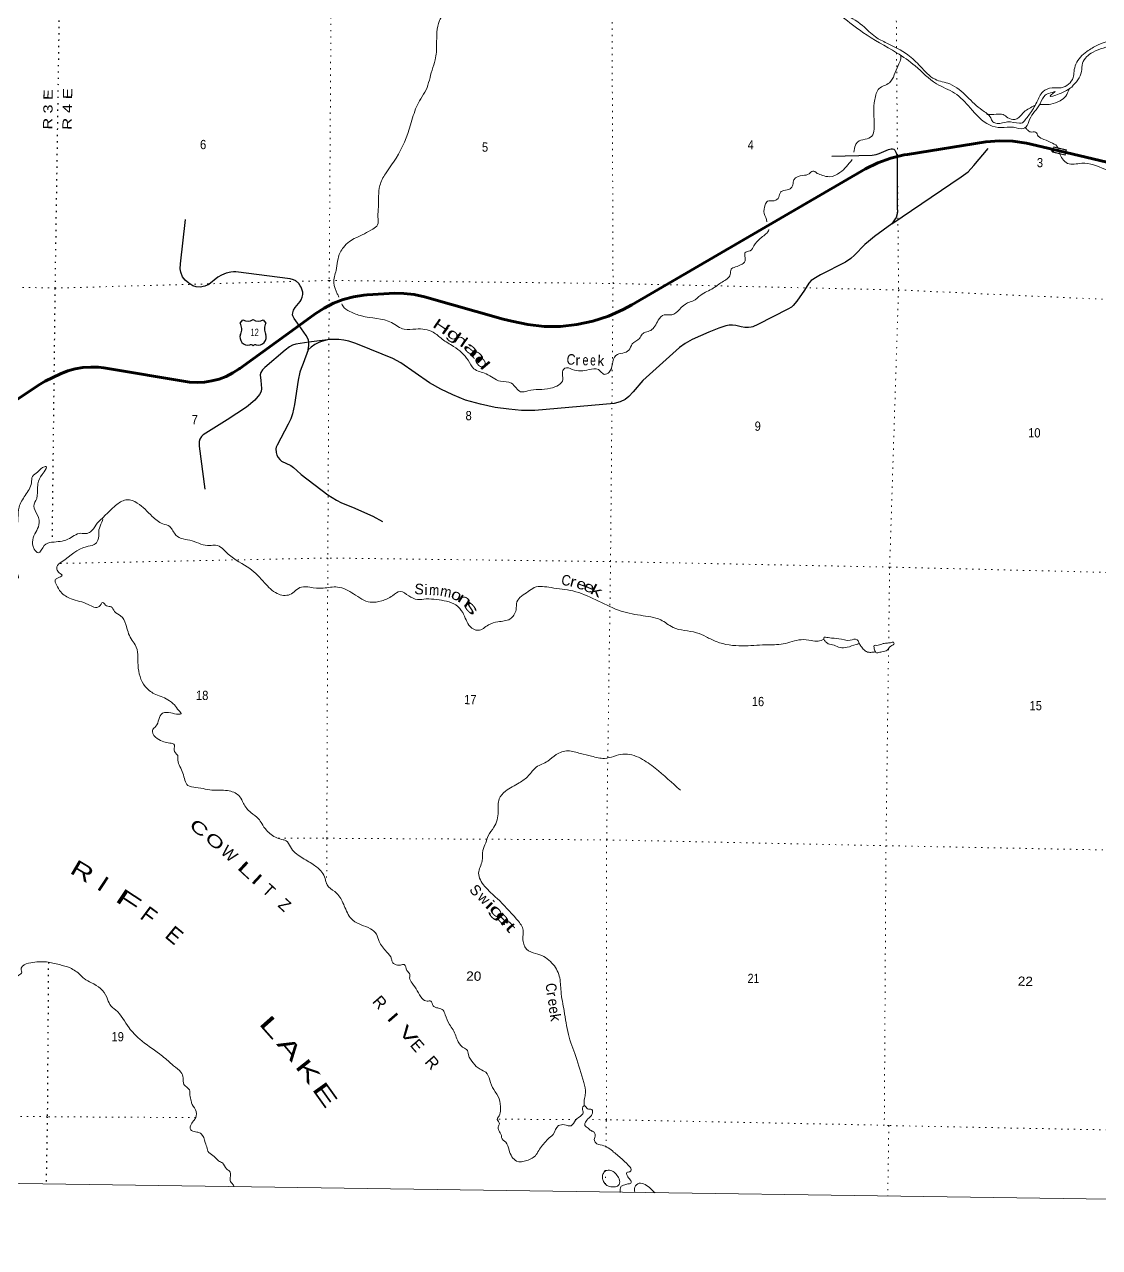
# Model space of a CAD drawing. Header units: feet. Extents: x -518066 to -250644, y -364975 to -177792.
# Drawn here: x -345548 to -325216, y -364975 to -341845 of the extents above; entities that cross this region are included whole.
import ezdxf
from ezdxf.enums import TextEntityAlignment as Align

# ---------------------------------------------------------------- set-up
doc = ezdxf.new("R2010")
doc.units = ezdxf.units.FT
doc.header["$LTSCALE"] = 80
doc.header["$PDMODE"] = 32
doc.header["$PDSIZE"] = 40
doc.linetypes.add('DOTTED', pattern=[1.5, 0.3, -1.2])
for name, color, linetype, lineweight in [('16', 7, 'Continuous', 25), ('20', 7, 'Continuous', 70), ('29', 7, 'Continuous', 25), ('39', 7, 'Continuous', 13), ('4', 7, 'Continuous', 25), ('41', 7, 'Continuous', 13), ('55', 7, 'Continuous', 13), ('57', 7, 'Continuous', 13), ('6', 7, 'DOTTED', 25), ('7', 7, 'DOTTED', 13)]:
    doc.layers.add(name, color=color, linetype=linetype, lineweight=lineweight)

msp = doc.modelspace()

# ---------------------------------------------------------------- linework, layer by layer
at = {"layer": '16'}
for p, q in [((-341467.48, -347491.49), (-341416.17, -347432.73)), ((-341224.41, -347426.76), (-341224.69, -347426.96)), ((-341032.32, -347432.64), (-340980.93, -347491.49))]:
    msp.add_line(p, q, dxfattribs=at)
for centre, radius, start, end in [((-341660.46, -347602.12), 222.05, 332.97043, 29.75871), ((-341325.09, -347275.07), 182.07, 239.97227, 303.45418), ((-341123.31, -347275.57), 181.52, 236.33975, 300.08743), ((-341123.32, -347275.07), 182.07, 236.54582, 236.59441), ((-340787.96, -347602.12), 222.05, 150.24129, 207.02957), ((-341321.27, -347757.02), 151.42, 159.09177, 283.81923), ((-341127.15, -347757.02), 151.42, 256.18077, 20.90823)]:
    msp.add_arc(centre, radius, start, end, dxfattribs=at)
for centre, major_axis, start_param, end_param in [((-341265.93, -347955.84), (-19.56, 51.67), 4.95877769, 6.28318531), ((-341182.48, -347955.84), (19.56, 51.67), 0, 1.32637542)]:
    msp.add_ellipse(centre, major_axis=major_axis, ratio=0.929097, start_param=start_param, end_param=end_param, dxfattribs=at)
at = {"layer": '20'}
for points in [[(-329038.31, -344343.93), (-328908.52, -344312.73), (-328847.95, -344302.27), (-327365.3, -344062.93), (-327109.89, -344045.18), (-326854.03, -344054.24), (-326600.52, -344089.99), (-326406.59, -344136.05), (-325849.23, -344268.69), (-324706.89, -344540.55), (-324343.19, -344618.93), (-324054.41, -344653.46), (-324049.81, -344653.98), (-323009.05, -344704.32), (-322848.47, -344723.27), (-322690.75, -344758.9), (-322607.04, -344785.07), (-321874.98, -345033.63)], [(-340352.39, -347536.53), (-340049.66, -347316.48), (-339882, -347207.82), (-339703.9, -347117.27), (-339517.31, -347045.85), (-339324.27, -346994.31), (-339126.91, -346963.24), (-339067.33, -346957.98), (-338541.28, -346928.86), (-338373.28, -346930.84), (-338175.65, -346952.35), (-337981.35, -346994.41), (-336496.28, -347415.96), (-336329.14, -347457.44), (-336026.6, -347521.68), (-335719.01, -347553.94), (-335409.73, -347553.88), (-335102.15, -347521.49), (-334799.64, -347457.12), (-334505.51, -347361.49), (-334223, -347235.63), (-334060.78, -347146.43), (-329643.07, -344573.04), (-329407.77, -344460.74), (-329162.02, -344373.66), (-329038.31, -344343.93)], [(-347191.8, -350073.84), (-346030.78, -349165.26), (-345280.98, -348666.16), (-345155.28, -348593.11), (-344864.72, -348453.17), (-344728.12, -348398.36), (-344586.54, -348358.14), (-344441.53, -348332.94), (-344294.69, -348323.03), (-344147.61, -348328.52), (-344044.72, -348341.62), (-342426.3, -348607.22), (-342284.26, -348615.29), (-342142.16, -348608.48), (-342001.54, -348586.85), (-341863.96, -348550.64), (-341730.92, -348500.24), (-341603.87, -348436.22), (-341484.21, -348359.26), (-341472.17, -348350.5), (-340352.39, -347536.53)]]:
    msp.add_lwpolyline(points, dxfattribs=at)
at = {"layer": '29'}
for points in [[(-330275.8, -344336.68), (-329515.79, -344316.83), (-329442.39, -344304.59), (-329381.22, -344284.2), (-329209.95, -344206.68), (-329155.91, -344194.45), (-329131.45, -344194.45), (-329108.01, -344202.6), (-329088.63, -344223), (-329067.23, -344259.72), (-329042.42, -344321.98), (-329038.31, -344343.93)], [(-329143.68, -345616.21), (-327833.69, -344726.84), (-327703.2, -344628.93), (-327593.1, -344514.7), (-327323.96, -344188.32)], [(-329034.98, -345352.87), (-329035.7, -345288.04), (-329038.31, -344343.93)], [(-340352.39, -347536.53), (-340449.43, -347407.18), (-340470.84, -347358.22), (-340476.96, -347335.78), (-340473.9, -347297.03), (-340456.57, -347250.11), (-340424.97, -347195.03), (-340335.25, -347084.88), (-340311.81, -347050.2), (-340295.5, -347003.29), (-340283.26, -346950.25), (-340285.3, -346905.37), (-340313.85, -346815.62), (-340332.2, -346785.02), (-340359.72, -346746.27), (-340417.83, -346695.27), (-340458.61, -346672.83), (-340522.83, -346656.51), (-341550.44, -346525.96), (-341597.35, -346525.97), (-341642.2, -346528.01), (-341729.87, -346550.44), (-341821.63, -346585.12), (-341892.98, -346623.88), (-342060.17, -346762.59), (-342135.62, -346795.23), (-342227.36, -346811.54), (-342300.77, -346807.47), (-342361.93, -346787.06), (-342441.45, -346740.15), (-342508.73, -346680.99), (-342557.67, -346619.8), (-342590.29, -346530.04), (-342600.49, -346464.77), (-342598.44, -346375.01), (-342504.65, -345530.52)], [(-329034.98, -345352.87), (-329042.75, -345428.54), (-329062.12, -345493.82), (-329091.69, -345540.73), (-329143.68, -345616.21)], [(-329143.68, -345616.21), (-329470.92, -345856.9), (-329584.09, -345946.64), (-329654.42, -346007.84), (-329850.15, -346207.75), (-329918.47, -346268.94), (-330021.42, -346338.3), (-330490.37, -346579), (-330589.26, -346634.07), (-330638.2, -346666.71), (-330669.79, -346689.15), (-330714.67, -346738.1), (-330796.2, -346868.66), (-330938.93, -347076.72), (-331012.33, -347162.4), (-331042.93, -347192.98), (-331110.19, -347231.75), (-331681.09, -347521.41), (-331769.8, -347560.16), (-331802.42, -347570.36), (-331852.35, -347574.44), (-331924.75, -347574.44), (-331991, -347562.2), (-332096.02, -347537.73), (-332158.19, -347529.57), (-332218.35, -347531.61), (-332284.6, -347545.89), (-332415.09, -347586.68), (-332606.75, -347664.2)], [(-340169.07, -347853.9), (-340174.18, -347817.19), (-340186.41, -347784.55), (-340219.03, -347729.48), (-340352.39, -347536.53)], [(-340169.07, -347853.9), (-340414.78, -347890.63), (-340475.95, -347906.94), (-340537.12, -347939.59), (-340618.67, -348004.86), (-341001.99, -348331.24), (-341046.84, -348376.11), (-341079.47, -348429.15), (-341089.66, -348469.94), (-341079.47, -348576.02), (-341063.15, -348731.05), (-341069.27, -348786.12), (-341099.85, -348845.28), (-341193.64, -348947.27), (-341348.6, -349081.9), (-341715.6, -349322.6), (-342168.24, -349608.18), (-342197.81, -349636.74), (-342233.49, -349685.7), (-342246.74, -349732.61), (-342241.64, -349820.33), (-342137.24, -350633.18)], [(-339819.73, -347809.88), (-339950.91, -347849.82), (-340008, -347872.26), (-340056.93, -347898.78), (-340124.22, -347945.7), (-340185.39, -348000.77)], [(-340185.39, -348000.77), (-340168.06, -347915.1), (-340169.07, -347853.9)], [(-338581.79, -348163.96), (-339218.94, -347902.86), (-339302.54, -347870.22), (-339410.6, -347835.54), (-339510.51, -347813.11), (-339602.26, -347802.91), (-339779.64, -347802.91), (-339819.73, -347809.88), (-340169.07, -347853.9)], [(-332606.75, -347664.2), (-332921.78, -347804.95), (-333050.23, -347878.38), (-333158.29, -347951.82), (-333851.52, -348580.09), (-334039.1, -348792.24), (-334116.58, -348881.98), (-334185.9, -348939.1), (-334283.77, -348983.98), (-334397.95, -349012.54), (-335898.58, -349143.09), (-336145.29, -349143.08), (-336387.92, -349118.61), (-336646.86, -349085.97), (-336926.19, -349028.86), (-337207.56, -348947.26), (-337448.15, -348849.35), (-337672.43, -348743.27), (-337888.56, -348620.89), (-338426.83, -348245.56), (-338581.79, -348163.96)], [(-340185.39, -348000.77), (-340276.13, -348253.71), (-340315.89, -348351.62), (-340337.3, -348420.98), (-340369.92, -348571.92), (-340443.32, -349032.93), (-340480.02, -349208.36), (-340512.65, -349300.15), (-340561.58, -349404.18), (-340769.54, -349799.92), (-340784.84, -349836.64), (-340792.99, -349873.35), (-340785.86, -349938.62), (-340774.64, -349989.63), (-340752.22, -350036.54), (-340719.59, -350075.3), (-340683.91, -350101.81), (-340512.64, -350187.49), (-340459.63, -350224.21), (-340398.46, -350281.32), (-340312.83, -350358.83)], [(-340312.83, -350358.83), (-339807.18, -350742.34), (-339645.09, -350842.29), (-339554.36, -350889.21), (-339342.31, -350974.88), (-338959, -351142.15), (-338779.57, -351244.14)]]:
    msp.add_lwpolyline(points, dxfattribs=at)
at = {"layer": '39'}
for points in [[(-326671.13, -343706.62), (-326731.47, -343709.78), (-326956.27, -343688.42), (-327153.65, -343717.76), (-327233.6, -343686.43), (-327274.73, -343611.38), (-327437.42, -343464.16), (-327719.21, -343212.59), (-328049.37, -342970.39), (-328327.47, -342881.86), (-328605.32, -342636.39), (-328841.38, -342419.7), (-329240.15, -342196.62), (-329455.55, -342080.83), (-329697.67, -341866.06), (-330080.05, -341621.09), (-330586.02, -341305.92), (-331109.54, -340952.27), (-331386.99, -340678.64), (-331571.43, -340366.1), (-331699.51, -339907.49), (-331734.63, -339414.01), (-331669.91, -338966.24), (-331520.01, -338604.2), (-331427.26, -338303.72), (-331475.53, -338166.2), (-331790.11, -337958.43), (-332286.38, -337667.54), (-332762.35, -337501.71), (-333477.84, -337360.59), (-333556.61, -337387.62), (-333815.56, -337224.92), (-334055.83, -336881.39), (-334180.62, -336613.99), (-334461.75, -336457), (-334864.03, -336338.51), (-335687.37, -336149.55), (-336053.77, -336051.7), (-336184.31, -335904.94), (-336322.21, -335570.94), (-336350.71, -335455.84), (-336240.77, -335217.98), (-336420.47, -334855.21), (-336682.58, -334772.95), (-336892.54, -334838.33), (-337140.17, -334866.95), (-337369.12, -334714.74), (-337714.68, -334426.04), (-337734.03, -334373.44), (-337753.37, -334320.85), (-337850.48, -334224.87), (-337898.66, -334081.32), (-337822.57, -333541.15), (-337865.01, -332997.25), (-338167.78, -332666.91), (-338458.1, -332590.28), (-338722.41, -332660.91), (-338782.33, -332774.74), (-338854.88, -332928.63), (-338901.08, -333066.8), (-338825.24, -333104.11), (-338761.95, -333175.45), (-338761.33, -333272.04), (-338864.65, -333328.9), (-339020.5, -333405.13), (-339256.49, -333323.24), (-339583.21, -333121.33), (-339874.4, -332825.37), (-339886.53, -332811.12)], [(-339966.06, -332833.94), (-339799.65, -333077.96), (-339258.11, -333435.9), (-338989.94, -333516.24), (-338783.39, -333408.55), (-338521.95, -333257.39), (-338455.85, -333133.59), (-338435.72, -332991.02), (-338311.47, -332876.11), (-338119.91, -332832.6), (-337968.78, -332945.45), (-337876.57, -333242.57), (-337973.8, -333854.87), (-337993.97, -334140.3), (-337874.83, -334381.47), (-337619.43, -334650.76), (-337193.37, -334932.58), (-336947.01, -334992.48), (-336595.9, -334894.93), (-336372.92, -335043.03), (-336327.58, -335244.9), (-336460.32, -335530.72), (-336377.29, -335767.34), (-336136.93, -336104.83), (-335885.45, -336227.18), (-335576.6, -336273.89), (-334903.77, -336446.59), (-334626.76, -336470.72), (-334283.91, -336668.84), (-334182.99, -336778.95), (-334060.95, -337098.63), (-333795.44, -337364.05), (-333451.76, -337503.82), (-333084.32, -337529.25), (-332345.46, -337723.03), (-331962.22, -337907.65), (-331629.62, -338119.7), (-331536.97, -338245.8), (-331597.67, -338413.94), (-331792.84, -338988.61), (-331841.92, -339327.95), (-331785.98, -340051.12), (-331657.59, -340487.6), (-331505.37, -340664.85), (-331204.85, -341011.26), (-330960.34, -341199.91), (-330553.54, -341423.1), (-330085.25, -341703.51), (-329689.5, -341996.97), (-329053.86, -342380.41), (-328703.7, -342628.94), (-328298.54, -342966.79), (-327957.38, -343142.75), (-327659.95, -343424.73), (-327296.76, -343745.88), (-327080.4, -343795.28), (-326843.14, -343788.65), (-326654.55, -343811.5), (-326609.96, -343785.98), (-326537.52, -343640.14), (-326340.34, -343345.19), (-326241.49, -343179.61), (-326142.43, -343138.79), (-326053.66, -343115.92), (-326108.5, -343155.37), (-326147.25, -343195.06), (-325981.93, -343159.21), (-325742.91, -343029.86)], [(-336957.92, -340932.19), (-337249.62, -341090.96), (-337522.91, -341507.55), (-337629.57, -341656.92), (-337697.55, -341772.64), (-337752.25, -342222.57), (-337778.51, -342511.94), (-337839.64, -342710.26), (-337953.47, -343078.85), (-338052.4, -343250.47), (-338132.94, -343400.22), (-338244.38, -343742.68), (-338520.73, -344372.52), (-338719.92, -344667.44), (-338825.64, -344891.27), (-338853.54, -345295.31), (-338862.29, -345484.33), (-338870.51, -345637.13), (-338958.04, -345714.34), (-339277.96, -345878.74), (-339401.58, -345949.39), (-339513.71, -346060.45), (-339577.42, -346158.13), (-339654.61, -346495.05), (-339696.17, -346729.88), (-339630.82, -346938.07), (-339602.93, -347000.47)], [(-324177.75, -341850.09), (-324659.65, -342053.52), (-325255.21, -342238.09), (-325453.87, -342355.95), (-325664.33, -342596.38), (-325698.45, -342732.71), (-325716.23, -342851.17), (-325940.04, -343041.1), (-326112.94, -343044.64), (-326284.78, -343114.6), (-326404.24, -343316.1), (-326538.12, -343541.54), (-326671.13, -343706.62)], [(-325742.91, -343029.86), (-325557.82, -342736.75), (-325535.41, -342576.1), (-325339.5, -342369.67), (-324953.62, -342230.37), (-324468.61, -342046.22), (-324287.39, -342022.68), (-324129.26, -341953.3)], [(-329860.35, -344260.11), (-329830.61, -344125.79), (-329793.6, -344067.98), (-329650.15, -344015.72), (-329522.69, -343957.2), (-329480.59, -343825), (-329486.19, -343515.05), (-329466.54, -343265.83), (-329385.16, -343057.74), (-329190.64, -342947.87), (-329098.08, -342800.31), (-329025.12, -342618.26), (-328977.37, -342512.3), (-328976.57, -342436.11)], [(-325792.03, -343066.56), (-325855.88, -343199.27), (-325963.68, -343288.26), (-326135.44, -343352.18), (-326274.24, -343360.23), (-326346.75, -343357.53)], [(-326443.74, -343379.65), (-326642.03, -343499.79), (-326742, -343602.98), (-326820.94, -343642.08), (-326953.1, -343607.98), (-327040.68, -343548.36), (-327171.24, -343542.45), (-327345.59, -343546.41)], [(-326004.42, -344173.27), (-326004.52, -344173.01), (-326105.85, -344091.06), (-326267.6, -344018.3), (-326375.25, -343956.38), (-326424.44, -343883.23), (-326518.83, -343877.84), (-326578.59, -343840.76), (-326616.7, -343794.34)], [(-320465.01, -345761.61), (-320724.98, -345736.25), (-320843.07, -345702.35), (-321319.77, -345447.97), (-321464.79, -345329.17), (-321740.57, -345178.72), (-321962.22, -345095.6), (-322219.9, -345034.64), (-322351.27, -345058.81), (-322543.94, -345039.93), (-323023.15, -344819.72), (-323207.5, -344780.84), (-323579.42, -344787.54), (-323883.01, -344795.23), (-324204.97, -344749.69), (-324423.8, -344686.74), (-324612.6, -344655.91), (-324771.37, -344655.63), (-324899.89, -344647.74), (-325329.09, -344500.89), (-325553.91, -344470.91), (-325821.92, -344473.45), (-325919.17, -344387.53), (-326004.42, -344173.27)], [(-330553.82, -344662.65), (-330457.86, -344698.24), (-330321.56, -344724.36), (-330125.49, -344646.71), (-329897.12, -344401.86)], [(-331505.3, -345575.8), (-331505.51, -345574.49), (-331555.59, -345422.86), (-331541.14, -345256.06), (-331495.95, -345188.3), (-331367.17, -345178.09), (-331281.82, -345112.92), (-331246.22, -345012.83), (-331185.53, -344985.53), (-331068.52, -344955.03), (-331017.13, -344875.28), (-330995.68, -344781.02), (-330829.72, -344700.92), (-330708.66, -344668.46), (-330639.59, -344617.15), (-330553.82, -344662.65)], [(-339545.47, -347129.01), (-339527.62, -347168.95), (-339392.45, -347273.52), (-339172.56, -347357.18), (-338603.59, -347484.12), (-338364.22, -347610.31), (-338145.07, -347605.43), (-337816.33, -347666.52), (-337648.97, -347794.73), (-337434.28, -347933.62), (-337275.67, -348051.9), (-337159.53, -348192.92), (-337048.42, -348355.71), (-336818.66, -348451.58), (-336547.34, -348592.33), (-336336.87, -348631.59), (-336164.3, -348791.03), (-336027.4, -348774.9), (-335817.98, -348747.74), (-335598.58, -348724.75), (-335365.04, -348557.09), (-335371.03, -348414.14), (-335325.78, -348342.36), (-335189.49, -348368.47), (-334869.99, -348373.09), (-334693.1, -348371.62), (-334581.84, -348461.76), (-334486.76, -348418.87), (-334428.3, -348266.79), (-334361.69, -348106.78), (-334234.37, -348058.31), (-334117.05, -348005.68), (-334053.05, -347887.89), (-333918.9, -347783.18), (-333863.43, -347699.47), (-333800.62, -347664.16), (-333703.67, -347631.35), (-333562.25, -347440.23), (-333448.22, -347337.25), (-333303.51, -347337.32), (-333161.32, -347232.73), (-333006.84, -347112.22), (-332903.78, -347073.47), (-332757.48, -346962.9), (-332522.48, -346833.49), (-332354, -346717.21), (-332199.17, -346572.56), (-332183.69, -346474.19), (-332100.67, -346431.12), (-331991.49, -346386.42), (-331928.51, -346339.04), (-331922.84, -346224.43), (-331921.98, -346164.07), (-331824.92, -346123.22), (-331751.25, -346031.73), (-331632.65, -345890.58), (-331477.83, -345745.93), (-331467.39, -345720.02)], [(-347234.21, -352868.67), (-347029.39, -352698.63), (-346901.32, -352597.86), (-346655.61, -352422.33), (-346610.24, -352342.5), (-346653.64, -352285.53), (-346685.97, -352017.45), (-346706.47, -351765.63), (-346699.03, -351667.14), (-346694.67, -351643.06), (-346645.58, -351724.26), (-346532.1, -351939.18), (-346344.23, -352153.17), (-345990.59, -352299.13), (-345729.56, -352316.99), (-345663.05, -352303.86), (-345666.61, -352271.62), (-345738.99, -352133.74), (-345836.92, -351955.26), (-345851.57, -351715.6), (-345844.08, -351474.25), (-345740.51, -351399.29), (-345671.07, -351182.98), (-345649.96, -350972.01), (-345532.24, -350752.37), (-345416.22, -350510.58), (-345396.46, -350394.16), (-345298.77, -350309.05), (-345168.69, -350208.31), (-345140.53, -350206.7), (-345178.08, -350302.74), (-345279.12, -350480.36), (-345300.83, -350592.73), (-345315.97, -350807.81), (-345370.3, -350951.9), (-345300.44, -351125.96), (-345272.93, -351309.46), (-345335.18, -351445.39), (-345391.51, -351589.45), (-345361.87, -351764.93), (-345284.54, -351838.49), (-345172, -351699.26), (-345026.4, -351636.98), (-344728.14, -351580.92), (-344481.31, -351467.78), (-344380.9, -351473.26), (-344297.99, -351438.23), (-344197.77, -351316.94), (-344134.32, -351237.37), (-344069.27, -351185.99), (-344101, -351296.2), (-344143.12, -351430.41), (-344157.6, -351599.22), (-344231.13, -351680.66), (-344378.42, -351720.79), (-344840.76, -352005.87), (-344936.62, -352103.08), (-344927.47, -352165.59), (-344870.12, -352230.81), (-344836.39, -352261.47), (-344868.95, -352289.17), (-344923.6, -352316.55), (-344964.26, -352348.16), (-344943.48, -352441.02), (-344859.01, -352577.06), (-344665.94, -352708.62), (-344505.82, -352755.2), (-344341.83, -352811.9), (-344135.41, -352853.11), (-344065.99, -352777.65), (-343994.54, -352841.06), (-343906.33, -352856.42), (-343845.31, -352945.84), (-343729.89, -353025.98), (-343631.78, -353192.39), (-343531.16, -353463.47), (-343452.4, -353577.29), (-343399.68, -353964.38), (-343264.7, -354362.73), (-343093.86, -354502.02), (-342836.2, -354614.4), (-342713.03, -354714.77), (-342624.14, -354822.7), (-342586.82, -354883.6), (-342631.12, -354889), (-342781.51, -354864.69), (-342936.38, -354872.52), (-343006.34, -354986.2), (-343060.47, -355116.21), (-343119.66, -355179.74), (-343128.25, -355217.85), (-343037.67, -355347.93), (-342913.95, -355410.09), (-342795.71, -355433.93), (-342719.67, -355457.16), (-342715.11, -355559.84), (-342648.35, -355669.46)], [(-343802.16, -350920.23), (-343607.95, -350832.48), (-343413.91, -350895.65), (-343132.12, -351147.22), (-342933.14, -351286.92), (-342801.24, -351339.12), (-342683.01, -351503.82), (-342379.05, -351610.83), (-342042.68, -351700.2), (-341931.98, -351689.72), (-341697.27, -351860.12), (-341283.18, -352135.73), (-341005.67, -352405.34), (-340767.39, -352607.99), (-340528.47, -352625.52), (-340311.38, -352483.78), (-340148.65, -352488.15), (-339897.64, -352503.84), (-339626.02, -352483.62), (-339322.41, -352614.77), (-339007.08, -352770.24), (-338791.67, -352745.18), (-338585.26, -352647.55), (-338441.41, -352567.13), (-338279.83, -352651.97), (-338113.97, -352718.75), (-337951.03, -352709.03), (-337754.25, -352721.93), (-337389.92, -352823.78), (-337259.32, -352966.52), (-337116.41, -353232.17), (-336970.71, -353302.69), (-336770.24, -353198.94), (-336592.55, -353141.14), (-336364.67, -353088.1), (-336251.67, -352916.68), (-336233.4, -352764.02), (-336023.59, -352569.86), (-335905.95, -352495.1), (-335588.4, -352495.66), (-335175.27, -352557.97), (-334312.22, -352920.55), (-333899.6, -353019.07), (-333514.94, -353105.11), (-333281.83, -353247.32), (-332837.1, -353348.31), (-332657.29, -353423.35), (-332459.65, -353516.75), (-331972.4, -353596.22), (-331535.98, -353576.37), (-331198.07, -353559.12), (-330859.27, -353479.5), (-330668.55, -353494.33), (-330536.1, -353508.31), (-330483.63, -353492.97), (-330431.06, -353471.6)], [(-343802.16, -350920.23), (-343904.51, -351013.62), (-343992.52, -351101.63), (-344046.3, -351153.79), (-344069.12, -351181.49)], [(-330431.06, -353471.6), (-330432.7, -353445.42), (-330346.2, -353440.63), (-330145.52, -353461.64), (-329930.86, -353488.89), (-329798.15, -353484.77), (-329768.9, -353547.57), (-329817.47, -353571.01), (-329989.06, -353622.86), (-330123.77, -353626.95), (-330237.74, -353585.06), (-330347.85, -353555.3), (-330397.57, -353518.36), (-330431.06, -353471.6)], [(-329766.8, -353546.66), (-329727.45, -353600.48), (-329670.22, -353673.74), (-329604.46, -353712.92), (-329542.25, -353719.86), (-329455.67, -353709.04)], [(-329455.67, -353709.04), (-329480.64, -353628.19), (-329478.08, -353590), (-329429.8, -353586.67), (-329330.96, -353561.94), (-329244.27, -353543.07), (-329167.79, -353536.13), (-329115.43, -353528.83), (-329099.64, -353549.18), (-329164.73, -353602.57), (-329232.13, -353678.06), (-329331.06, -353708.83), (-329407.68, -353725.83), (-329435.84, -353727.43), (-329455.67, -353709.04)], [(-342648.35, -355669.46), (-342647.58, -355756), (-342550.66, -356004.89), (-342455.49, -356235.65), (-342305.31, -356274.04), (-341958.37, -356327.34), (-341675.15, -356339.48), (-341475.74, -356449.01), (-341405.19, -356574.78), (-341267.01, -356749.82), (-341119.96, -356866.64), (-341058.97, -356958.06), (-340972.31, -357082.06), (-340773.42, -357227.79), (-340655.36, -357263.7), (-340599.32, -357280.61), (-340518.61, -357398.48), (-340312.37, -357592.61), (-340085.26, -357732.72), (-339926.5, -357873.85), (-339861.92, -357995.51), (-339825.45, -358114.76), (-339678.57, -358243.64), (-339601.3, -358321.22), (-339485.92, -358544.23), (-339338.65, -358785.8), (-339177.09, -358872.64), (-339005.29, -358945.55), (-338892.23, -359049.8), (-338839.94, -359187.38), (-338698.03, -359382.6), (-338605.52, -359518.75), (-338590.34, -359581.35), (-338540.63, -359618.28), (-338438.35, -359633.84), (-338363.82, -359622.85), (-338315.21, -359736.23), (-338258.03, -359813.52), (-338262.92, -359873.81), (-338214.09, -359973.11), (-338117.77, -360123.4), (-338027.36, -360265.56), (-337929.59, -360315.26), (-337861.24, -360314.24), (-337820.28, -360401.35), (-337730.46, -360444.9), (-337630.57, -360486.59), (-337591.59, -360571.66), (-337509.83, -360755.95), (-337440.94, -360857.55), (-337343.7, -361084.32), (-337224.87, -361206.76), (-337186.98, -361227.43), (-337150.24, -361328.57), (-337062.01, -361482.77), (-336931.1, -361603.38), (-336823.39, -361661.27), (-336747.13, -361809.26), (-336671.34, -361989.44), (-336569.27, -362159.93), (-336546.07, -362363.49), (-336567.89, -362483.91), (-336605.05, -362551.78), (-336564.03, -362634.87), (-336588.98, -362692.87), (-336577.91, -362761.44), (-336529, -362854.7), (-336525.59, -362897.01), (-336446.42, -362982.66), (-336382.25, -363132.49), (-336240.52, -363339.77), (-336045.43, -363330.52), (-335868.96, -363218.38), (-335807.18, -363114.64), (-335731.41, -363017.14), (-335645.6, -362919.78), (-335551.95, -362836.62), (-335445.04, -362669.15), (-335334.29, -362654.65), (-335209.93, -362672.54), (-335128.05, -362569.09), (-335008.02, -362468.21), (-334979.26, -362424.36), (-334988.78, -362388), (-334973.47, -362301.7), (-334949.3, -362298.02), (-334897.84, -362353.09), (-334819.64, -362366.3), (-334816.98, -362460.91), (-334855.85, -362508.64), (-334927.31, -362586.08), (-334948.56, -362666.26), (-334889, -362717.42), (-334831.39, -362764.53), (-334775.53, -362793.51), (-334756.24, -362850.13), (-334775.48, -362930.34)], [(-333143.16, -356327.91), (-333619.53, -355910.55), (-333898.23, -355723.42), (-334228.72, -355644.19), (-334577.56, -355723.67), (-334822.19, -355683.91), (-335032.49, -355632.58), (-335266.9, -355580.91), (-335493.06, -355654.1), (-335649.57, -355776.59), (-335868.27, -355890.14), (-336015.29, -356051), (-336190.09, -356187.31), (-336449.61, -356344.54), (-336570.3, -356491.69), (-336587.86, -356734.91), (-336668.44, -357027.52), (-336779.29, -357188.9), (-336823.36, -357319.05), (-336879.78, -357469.15), (-336892.6, -357662.13), (-336958.25, -357894.59), (-336845.22, -358141.71), (-336607.41, -358376.54), (-336243.13, -358762.1), (-336123.19, -358946.94), (-336116.6, -359188.49), (-336014.6, -359363.01), (-335836.59, -359423.93), (-335571.74, -359594.76), (-335432.59, -359842.26), (-335400.58, -360132.47), (-335341.56, -360501.54), (-335261.48, -360943.36), (-335120.74, -361359.9), (-334971.08, -361855.04), (-334939.81, -362056.7), (-334955.29, -362155.07), (-334964.89, -362298.49)], [(-347345.99, -360267.15), (-347242.25, -360106.3), (-347185.15, -360048.77), (-347046.56, -360054.8), (-346688.93, -359923.14), (-346539.85, -359899.13), (-346462, -359936.47), (-346395.4, -359917.32), (-346253.04, -359800.65), (-346113.93, -359770.47), (-345961.27, -359776.7), (-345863.67, -359838.47), (-345786.08, -359893.92), (-345753.79, -359884.33), (-345652.45, -359825.43), (-345597.36, -359767.87), (-345610.76, -359721.4), (-345589.8, -359661.34), (-345423.95, -359589.28), (-345132.3, -359573.37), (-344883.82, -359625.25), (-344683.74, -359688.51), (-344490.71, -359822.09), (-344419.32, -359889.52), (-344277.72, -359966.01), (-343990.22, -360239.79), (-343929.95, -360381.51), (-343822.85, -360481.66), (-343568.43, -360819.35), (-343368.51, -361033.51), (-342990.67, -361314.63), (-342778.18, -361492.76), (-342730.56, -361535.7), (-342587.64, -361660.51), (-342546.97, -361767.74), (-342532.63, -361888.68), (-342427.63, -361994.82), (-342418.97, -362091.53), (-342392.49, -362206.61), (-342386.89, -362236.87), (-342314.42, -362368.71), (-342308.52, -362517.69), (-342349.6, -362579.47), (-342407.22, -362673.21), (-342408.18, -362739.6), (-342360.44, -362774.5), (-342266.29, -362795.98), (-342208.39, -362822.97), (-342128.37, -362989.12), (-342093.79, -363100.29), (-342080.5, -363154.81), (-341983.17, -363234.69), (-341905.87, -363310.26), (-341840.19, -363355.47), (-341804.28, -363374.1), (-341727.5, -363485.88), (-341667.88, -363533.02), (-341651.13, -363625.82), (-341656.36, -363710.25), (-341615.05, -363773.23), (-341581.39, -363824.42)], [(-334775.48, -362930.34), (-334744.29, -362997.19), (-334624.3, -363039.16), (-334405.08, -363169.1), (-334232.31, -363314.45), (-334095.62, -363453.25), (-334072.14, -363497.86), (-334098.9, -363541.74), (-334155.4, -363557.02), (-334150.15, -363611.43), (-334091.02, -363692.77), (-334073.43, -363727.23), (-334079.86, -363755.3), (-334134.35, -363770.61), (-334217.11, -363795.58), (-334269.79, -363825), (-334280.47, -363869.11), (-334281.82, -363931.5)], [(-334564.89, -363520.93), (-334486.67, -363514.33), (-334395.09, -363548.78), (-334327.03, -363628.61), (-334289.21, -363731.96), (-334302.66, -363783.21), (-334343.83, -363819.34), (-334403.49, -363829.43), (-334514.4, -363810.94), (-334574.9, -363762.21), (-334611.03, -363690.79), (-334616.91, -363617.68), (-334590.86, -363558.03), (-334564.89, -363520.93)], [(-333998.01, -363935.85), (-333998.91, -363935.06), (-333999.17, -363934.7), (-334004.63, -363834.86), (-333925.16, -363759.55), (-333810.97, -363785.35), (-333703.56, -363863.36), (-333622.59, -363941.23)]]:
    msp.add_spline(points, degree=3, dxfattribs=at)
at = {"layer": '4', "lineweight": 13}
msp.add_lwpolyline([(-501256.99, -177792.42), (-469933.03, -178460.37), (-438608.17, -179085.23), (-407282.48, -179667), (-375956.02, -180205.68), (-344628.85, -180701.28), (-313301.03, -181153.78), (-281972.61, -181563.19), (-250643.67, -181929.5), (-252658.03, -364975.08), (-284238.76, -364605.82), (-315818.95, -364193.12), (-347398.54, -363736.98), (-378977.49, -363237.41), (-410555.71, -362694.39), (-442133.14, -362107.95), (-473709.75, -361478.07), (-505285.47, -360804.75)], close=True, dxfattribs=at)
msp.add_lwpolyline([(-501256.99, -177792.42), (-469933.03, -178460.37), (-438608.17, -179085.23), (-407282.48, -179667), (-375956.02, -180205.68), (-344628.85, -180701.28), (-313301.03, -181153.78), (-281972.61, -181563.19), (-250643.67, -181929.5), (-252658.03, -364975.08), (-284238.76, -364605.82), (-315818.95, -364193.12), (-347398.54, -363736.98), (-378977.49, -363237.41), (-410555.71, -362694.39), (-442133.14, -362107.95), (-473709.75, -361478.07), (-505285.47, -360804.75)], close=True, dxfattribs=at)
at = {"layer": '55'}
msp.add_point((-326101.94, -344235.23), dxfattribs=at)
at = {"layer": '57'}
for p, q in [((-326107.72, -344259.55), (-326083.45, -344157.4)), ((-326083.45, -344157.4), (-325840.22, -344215.18)), ((-326107.72, -344259.55), (-325864.49, -344317.34)), ((-325840.22, -344215.18), (-325864.49, -344317.34))]:
    msp.add_line(p, q, dxfattribs=at)
msp.add_lwpolyline([(-326098.08, -344253.61), (-326077.51, -344167.03), (-325849.85, -344221.11), (-325870.42, -344307.7)], close=True, dxfattribs=at)
at = {"layer": '6'}
msp.add_line((-345116.05, -362501.28), (-345137.2, -363771.08), dxfattribs=at)
for points in [[(-344891.38, -341531.9), (-344971.47, -346830.75), (-345027.5, -351637.29)], [(-345095.28, -359579.32), (-345116.05, -362501.28), (-345116.05, -362501.28)]]:
    msp.add_lwpolyline(points, dxfattribs=at)
at = {"layer": '7'}
for p, q in [((-329059.24, -341774.67), (-329055.01, -342293.2)), ((-335111.88, -362554.81), (-336603.85, -362547.95)), ((-329200.42, -362668.8), (-329222.47, -364004.82)), ((-334559.94, -363779.43), (-334556.31, -363518.28))]:
    msp.add_line(p, q, dxfattribs=at)
for points in [[(-339751.01, -341590.06), (-339783.98, -346686.35), (-339811.1, -351935.66), (-339828.9, -357235.4), (-339833.13, -358103.73)], [(-334550.24, -363079.17), (-334543.02, -362557.42), (-334537.39, -357265.55), (-334463.85, -352002.83), (-334416.49, -346743.76), (-334435.56, -341632.63)], [(-329054.31, -342380.12), (-329017.77, -346866.01), (-329185.47, -352107.25), (-329204.38, -353538.85)], [(-347141.97, -346780.72), (-344971.47, -346830.75), (-339783.98, -346686.35), (-334416.49, -346743.76), (-329017.77, -346866.01), (-323902.02, -347098.86), (-318538.4, -346866.47), (-315579.41, -346779.75)], [(-318576.21, -352159.88), (-323881.31, -352236.18), (-329185.47, -352107.25), (-334463.85, -352002.83), (-339811.1, -351935.66), (-344880.82, -352038.27)], [(-329205.92, -353655.81), (-329255.08, -357376.06), (-329286.74, -362661.52)], [(-340750.41, -357234.81), (-339828.9, -357235.4), (-334537.39, -357265.55), (-329255.08, -357376.06), (-323824.02, -357481.44), (-318682.63, -357472.43)], [(-342308.85, -362518.21), (-345116.05, -362501.28), (-347379.47, -362476.23)], [(-320569.13, -362762.85), (-323996.38, -362772.14), (-329200.42, -362668.8), (-329286.74, -362661.52), (-334543.02, -362557.42), (-334899.63, -362555.79)]]:
    msp.add_lwpolyline(points, dxfattribs=at)

# ---------------------------------------------------------------- texts
at = {"layer": '16', "width": 0.6}
msp.add_text('12', height=140, dxfattribs=at).set_placement((-341194.52, -347737.27), align=Align.CENTER)
at = {"layer": '41'}
for s, height, rotation, width, p in [('H', 200, 325.808, 1.6, (-337846.9, -347553.83)), ('i', 200, 322.903, 1.55, (-337669.75, -347670.07)), ('g', 200, 327.13, 1.7, (-337583.3, -347724.27)), ('h', 200, 326.328, 1.7, (-337456.71, -347821.94)), ('l', 200, 323.507, 1.45, (-337328.41, -347913)), ('a', 200, 316.002, 2.1, (-337267.74, -347952.76)), ('n', 200, 316.22, 2.1, (-337158.86, -348061.88)), ('d', 200, 309.954, 2, (-337063.61, -348177.64)), ('C', 200, 353.518, 0.85, (-335304.48, -348268.67)), ('k', 200, 356.84, 0.95, (-334714.41, -348298.72)), ('e', 200, 359.277, 0.75, (-334994.1, -348289.78)), ('e', 200, 0.15, 0.7, (-334847.38, -348293.55)), ('C', 200, 350.177, 0.9, (-335406.09, -352440.03)), ('m', 200, 356.554, 0.85, (-337898.39, -352633.52)), ('m', 200, 348.823, 0.95, (-337698.2, -352647.39)), ('r', 200, 345.769, 1.2, (-335245.96, -352464.72)), ('e', 200, 339.861, 1.2, (-335129.78, -352490.32)), ('e', 200, 336.129, 1.3, (-334993.36, -352534.47)), ('k', 200, 333.805, 1.55, (-334866.6, -352597.1)), ('o', 200, 337.471, 1.25, (-337499.91, -352688.46)), ('n', 200, 327.084, 1.7, (-337380.2, -352738.32)), ('s', 200, 311.239, 2.15, (-337265.78, -352824.62)), ('C', 225, 320.157, 1.6, (-342450.12, -357015.95)), ('O', 225, 320.157, 1.5, (-342152.37, -357264.41)), ('R', 300, 329.489, 1.45, (-344710.01, -357881.81)), ('L', 225, 317.247, 2, (-341543.55, -357799.83)), ('I', 300, 326.499, 1.35, (-344203.66, -358181.07)), ('I', 225, 317.247, 1.75, (-341279.61, -358043.84)), ('F', 300, 326.499, 1.9, (-343855.01, -358411.84)), ('i', 200, 315.801, 1.9, (-336852.53, -358524.29)), ('g', 200, 313.806, 2.1, (-336777.62, -358582.89)), ('e', 200, 313.573, 2, (-336663.44, -358705.82)), ('r', 200, 312.995, 2.2, (-336570.84, -358821.7)), ('t', 200, 312.585, 1.9, (-336470.97, -358932.52)), ('C', 200, 276.294, 0.85, (-335693.39, -359986.17)), ('e', 200, 279.08, 0.95, (-335652.05, -360281.64)), ('L', 300, 311.489, 1.95, (-341132.43, -360742.04)), ('I', 225, 311.002, 1.65, (-338709.65, -360644.29)), ('e', 200, 279.196, 0.95, (-335635.01, -360428.75)), ('k', 200, 279.23, 1.05, (-335613.54, -360571.67)), ('V', 225, 311.002, 1.75, (-338487.14, -360886.97)), ('A', 300, 310.094, 1.75, (-340792.85, -361126.02)), ('K', 300, 308.499, 1.75, (-340444.89, -361552.29)), ('E', 300, 305.488, 1.8, (-340122.7, -361975.66))]:
    msp.add_text(s, height=height, rotation=rotation, dxfattribs=dict(at, width=width)).set_placement(p)
for s, height, rotation, p in [('r', 200, 359.045, (-335129.44, -348293.72)), ('S', 200, 355.617, (-338178.93, -352615.15)), ('i', 200, 0.333, (-337981.29, -352634.9)), ('W', 225, 317.362, (-341854.61, -357512.86)), ('T', 225, 317.247, (-341067.71, -358239.74)), ('S', 200, 311.151, (-337147.32, -358215.93)), ('w', 200, 315.334, (-336995.08, -358371.1)), ('Z', 225, 317.247, (-340769.95, -358515.02)), ('F', 300, 323.488, (-343380.82, -358740.09)), ('E', 300, 320.499, (-342911.04, -359098.57)), ('R', 225, 311.002, (-338982.68, -360330.24)), ('r', 200, 278.674, (-335674.87, -360154.09)), ('E', 225, 311.002, (-338268.22, -361152.07)), ('R', 225, 311.002, (-337990.55, -361471.47))]:
    msp.add_text(s, height=height, rotation=rotation, dxfattribs=at).set_placement(p)
at = {"layer": '6'}
for s, width, p in [('R 3 E', 1.3, (-345022.46, -343832.32)), ('R 4 E', 1.35, (-344655.08, -343839.61))]:
    msp.add_text(s, height=175, rotation=89.134, dxfattribs=dict(at, width=width)).set_placement(p)
at = {"layer": '7'}
for s, width, p in [('6', 0.9, (-342228.47, -344202.26)), ('5', 0.9, (-336897.04, -344251.1)), ('4', 0.9, (-331872.4, -344208.33)), ('3', 0.9, (-326402.36, -344544.55)), ('7', 0.9, (-342387.58, -349405.39)), ('8', 0.9, (-337207.1, -349329.31)), ('9', 0.9, (-331740.71, -349528.21)), ('10', 0.9, (-326568.31, -349653.03)), ('18', 0.9, (-342304.75, -354618.16)), ('17', 0.9, (-337235.05, -354698.47)), ('16', 0.9, (-331794.44, -354734.51)), ('15', 0.9, (-326540.61, -354813.11)), ('20', 1.1, (-337194.75, -359927.42)), ('21', 0.85, (-331872.77, -359970.33)), ('22', 1.1, (-326763.13, -360024.63)), ('19', 0.9, (-343903.25, -361073.15))]:
    msp.add_text(s, height=175, rotation=359.172, dxfattribs=dict(at, width=width)).set_placement(p)

doc.saveas('drawing.dxf')
